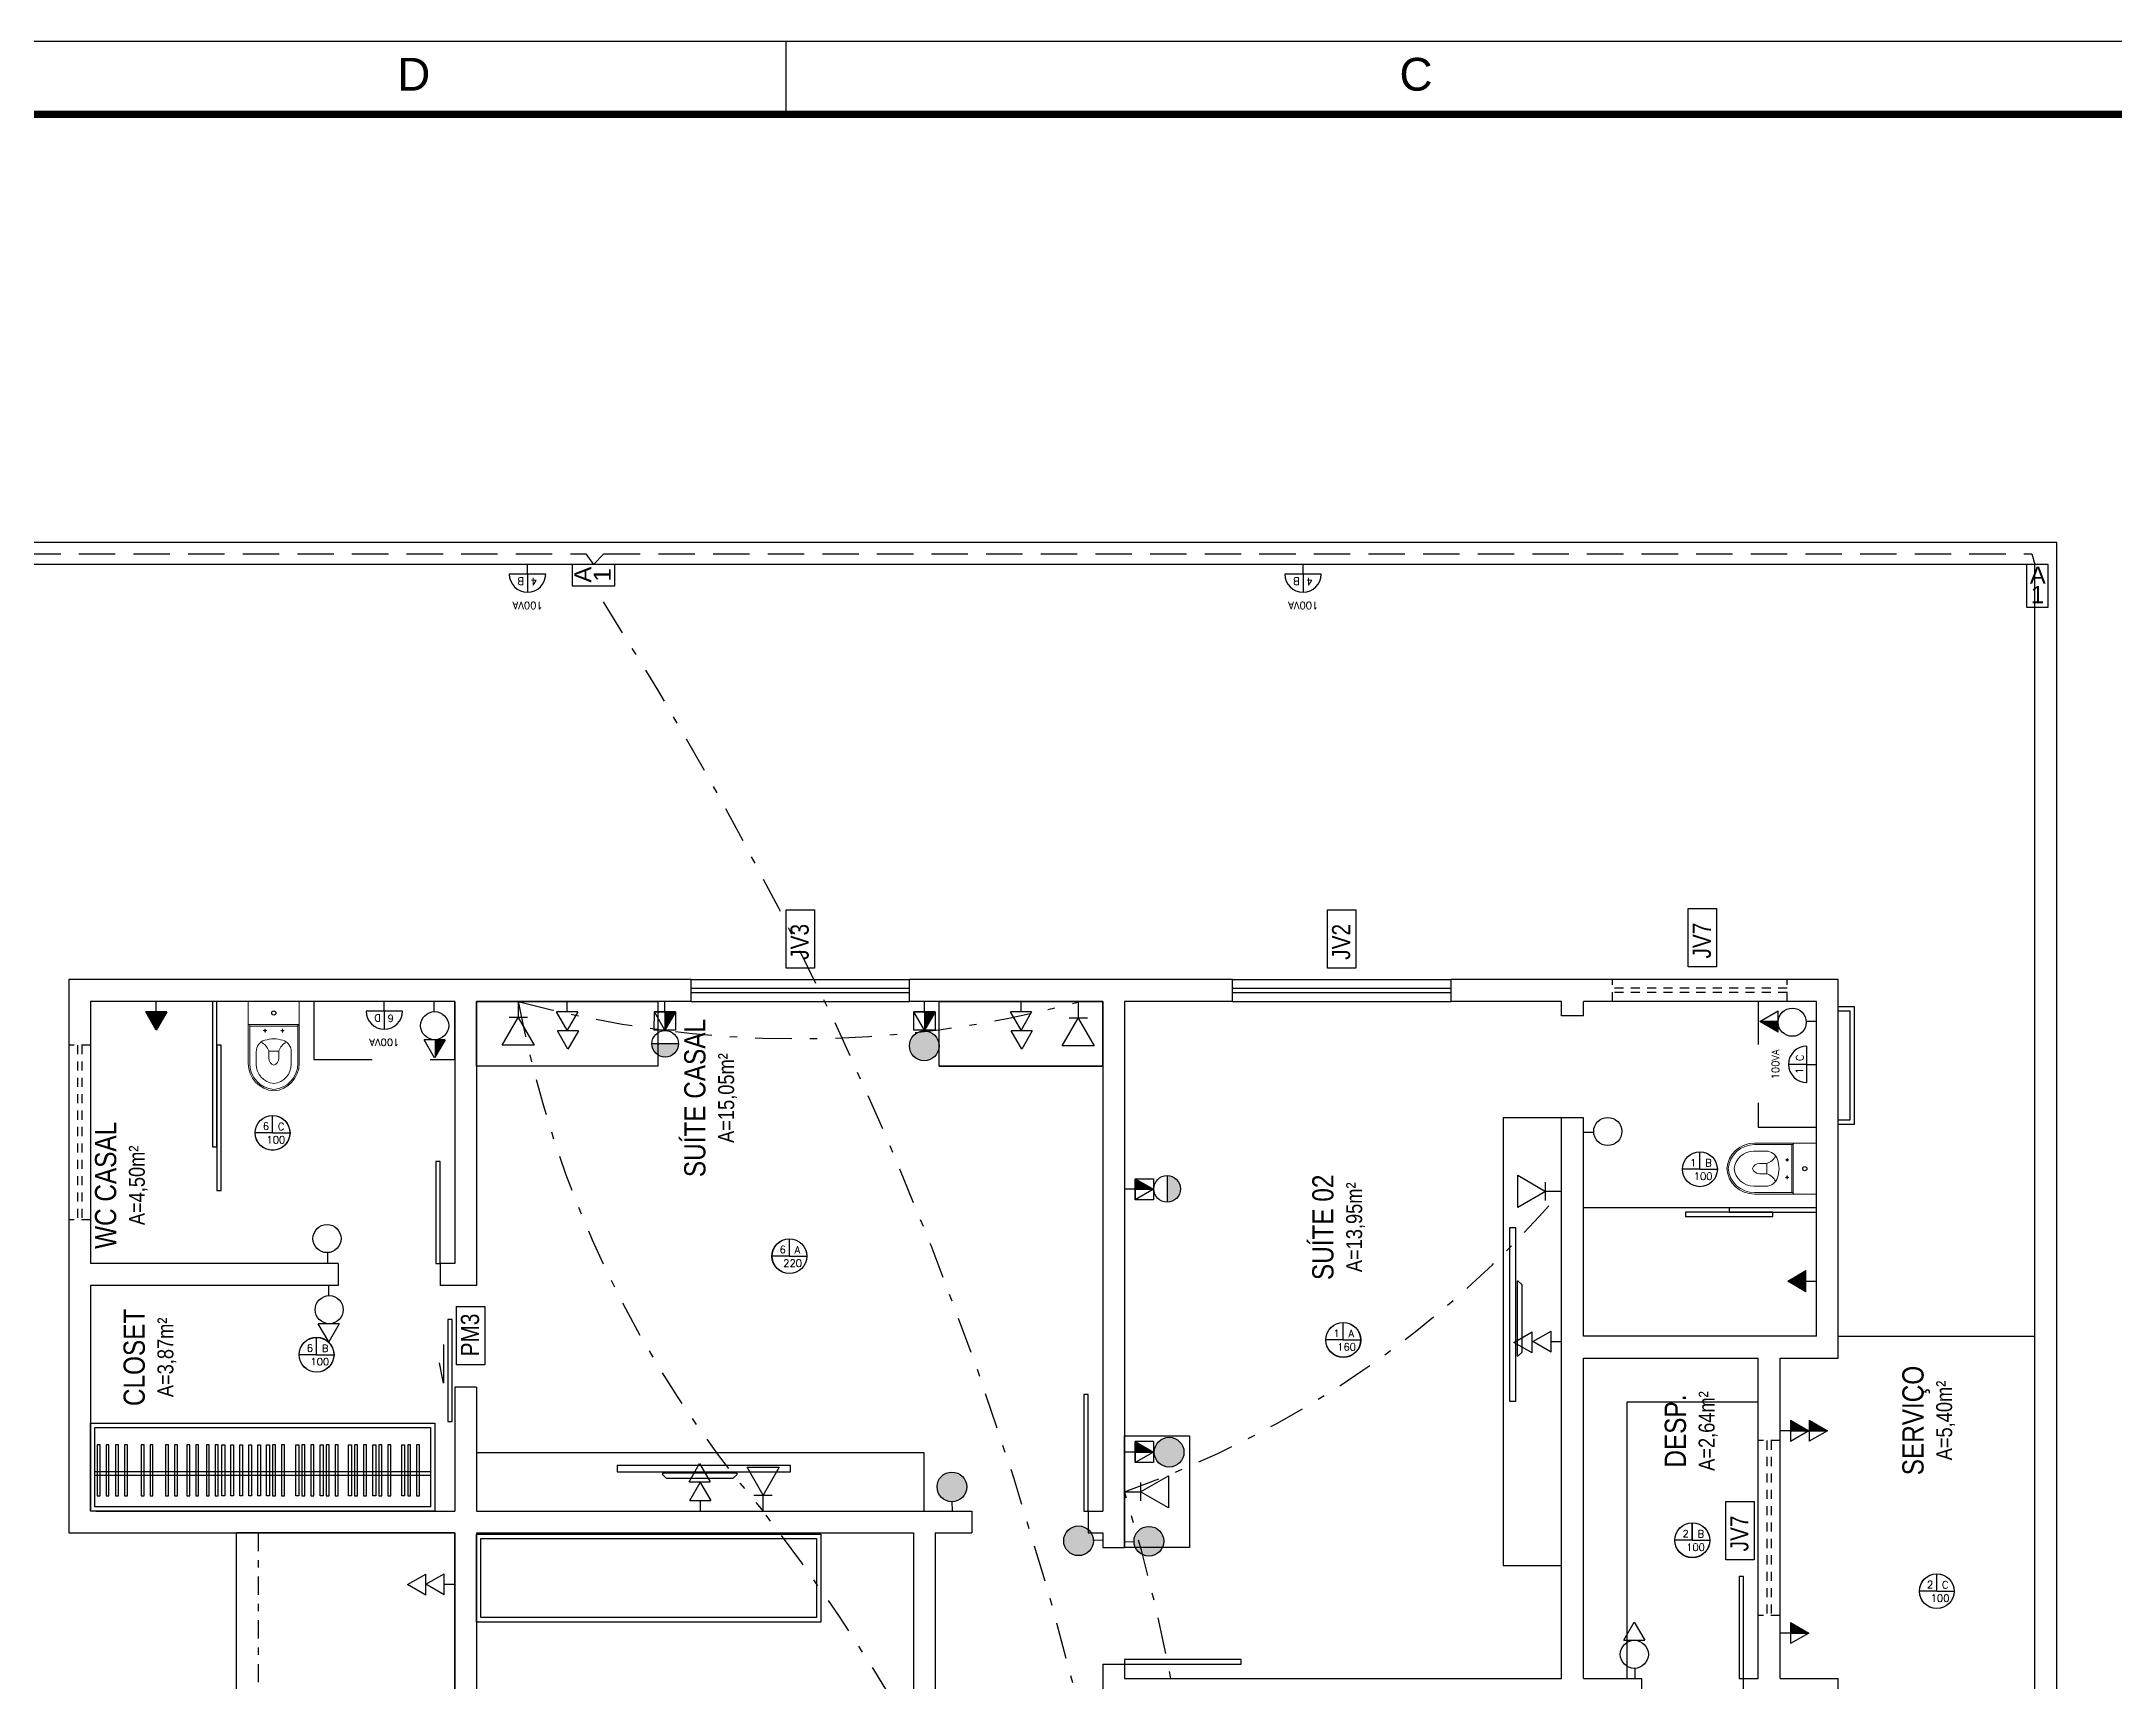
# Model space of a CAD drawing. Header units: millimetres. Extents: x 2718 to 3327, y 272 to 594.
# Drawn here: x 3257.46 to 3285.93, y 447.05 to 469.57 of the extents above; entities that cross this region are included whole.
import ezdxf
from ezdxf.enums import TextEntityAlignment as Align

# ---------------------------------------------------------------- set-up
doc = ezdxf.new("R2010")
doc.units = ezdxf.units.MM
doc.header["$MEASUREMENT"] = 0
for name, pattern in [('DASHDOT', [1, 0.5, -0.25, 0, -0.25]), ('DASHDOT2', [0.5, 0.25, -0.125, 0, -0.125]), ('DASHED', [0.75, 0.5, -0.25]), ('HIDDEN2', [0.1875, 0.125, -0.0625])]:
    doc.linetypes.add(name, pattern=pattern)
doc.layers.get('0').update_dxf_attribs({"linetype": 'CONTINUOUS'})
for name, color, linetype, lineweight in [('E-Lay-9', 9, 'CONTINUOUS', 9), ('E-Txt-W', 7, 'CONTINUOUS', 20), ('Eletroduto_Parede', 200, 'DASHED', 30), ('Eletroduto_Piso', 32, 'DASHDOT', 30)]:
    doc.layers.add(name, color=color, linetype=linetype, lineweight=lineweight)
for name, color, linetype in [('E-txt-g', 3, 'CONTINUOUS'), ('HIDROSSANITÁRIO', 8, 'CONTINUOUS'), ('Iluminação', 50, 'CONTINUOUS'), ('Iluminação_Arandela', 50, 'CONTINUOUS'), ('Iluminação_Teto', 50, 'CONTINUOUS'), ('PONTOS_ELETRICOS', 2, 'CONTINUOUS'), ("PRANCHA - PROJETU'S", 7, 'CONTINUOUS'), ('Segurança', 170, 'CONTINUOUS'), ('Tomadas_Interruptores', 50, 'CONTINUOUS'), ('TXT_0', 7, 'CONTINUOUS')]:
    doc.layers.add(name, color=color, linetype=linetype)
doc.styles.add('ARIAL', font='arial.ttf', dxfattribs={"height": 2})
doc.styles.add('F2', font='ARIALN.TTF')
doc.styles.add('PADRAO_TXT', font='romans.shx')
doc.styles.add('REG60', font='romans.shx', dxfattribs={"width": 0.8, "height": 0.15})
doc.styles.add('REG80', font='romans.shx', dxfattribs={"width": 0.8, "height": 0.2})
doc.styles.add('ROMANS', font='romans.shx', dxfattribs={"height": 0.1})

# ---------------------------------------------------------------- blocks, each defined once
blk = doc.blocks.new('ADFSGASDFG')
at = {"layer": "PRANCHA - PROJETU'S", "color": 1}
blk.add_line((307.178, 106.346), (307.178, 107.346), dxfattribs=at)
blk.add_lwpolyline([(276.578, 47.946), (360.678, 47.946), (360.678, 107.346), (276.578, 107.346)], close=True, dxfattribs=at)
at = {"layer": "PRANCHA - PROJETU'S", "color": 4, "const_width": 0.1}
blk.add_lwpolyline([(279.078, 106.346), (359.678, 106.346), (359.678, 48.946), (279.078, 48.946)], close=True, dxfattribs=at)
at = {"layer": "PRANCHA - PROJETU'S", "color": 50, "linetype": 'Continuous', "style": 'ARIAL'}
for s, p in [('D', (302.065, 106.896)), ('C', (315.828, 106.896))]:
    blk.add_text(s, height=0.45, dxfattribs=at).set_placement(p, align=Align.MIDDLE)
blk = doc.blocks.new('vaso-s')
at = {"color": 8}
for start, end in [(0, 180), (180, 0)]:
    blk.add_arc((0.08, 0), 0.0143, start, end, dxfattribs=at)
at = {"layer": 'E-Lay-9', "color": 8}
for p, q in [((0, 0.17), (0, 0)), ((0.426, 0.175), (0.005, 0.175)), ((0.16, 0.17), (0.16, 0.17)), ((0.16, 0.17), (0.16, 0)), ((0.426, 0.165), (0.165, 0.165)), ((0.17, 0), (0.17, 0.16)), ((0.213, 0.06), (0.189, 0.06)), ((0.201, 0.048), (0.201, 0.072)), ((0.341, 0.035), (0.341, 0)), ((0.391, 0.035), (0.341, 0.035)), ((0.431, 0.12), (0.346, 0.12)), ((0, -0.17), (0, 0)), ((0.16, -0.17), (0.16, 0)), ((0.17, 0), (0.17, -0.16)), ((0.213, -0.06), (0.189, -0.06)), ((0.201, -0.048), (0.201, -0.072)), ((0.341, -0.035), (0.341, 0)), ((0.391, -0.035), (0.341, -0.035)), ((0.431, -0.12), (0.346, -0.12)), ((0.426, -0.175), (0.005, -0.175)), ((0.16, -0.17), (0.16, -0.17)), ((0.426, -0.165), (0.165, -0.165))]:
    blk.add_line(p, q, dxfattribs=at)
for centre in [(0.201, 0.06), (0.201, -0.06)]:
    blk.add_circle(centre, 0.005, dxfattribs=at)
for centre, radius, start, end in [((0.005, 0.17), 0.005, 90, 180), ((0.155, 0.17), 0.005, 0, 90), ((0.165, 0.17), 0.00495, 180, 270), ((0.165, 0.16), 0.00495, 0, 90), ((0.426, -0.015), 0.19, 4.5281, 90), ((0.426, -0.015), 0.18, 4.7802, 90), ((0.518, -0.015), 0.262, 163.0355, 176.7233), ((0.346, 0.038), 0.0825, 90, 163.0355), ((0.375, 0.136), 0.107, 206.9395, 250.9647), ((0.391, -0.015), 0.05, 17.4576, 90), ((0.431, -0.015), 0.135, 6.3794, 90), ((0.518, 0.015), 0.262, 183.2767, 196.9645), ((0.346, -0.038), 0.0825, 196.9645, 270), ((0.375, -0.136), 0.107, 109.0353, 153.0605), ((0.391, 0.015), 0.05, 270, 342.5424), ((0.426, 0.015), 0.19, 270, 355.4719), ((0.426, 0.015), 0.18, 270, 355.2198), ((0.431, 0.015), 0.135, 270, 353.6206), ((0.005, -0.17), 0.005, 180, 270), ((0.155, -0.17), 0.005, 270, 0), ((0.165, -0.17), 0.00495, 90, 180), ((0.165, -0.16), 0.00495, 270, 0)]:
    blk.add_arc(centre, radius, start, end, dxfattribs=at)
blk = doc.blocks.new('TXT-AMB75')
at = {"layer": 'E-txt-g', "style": 'REG80', "width": 0.8, "flags": 8}
blk.add_attdef('TXT', text='', height=0.2, dxfattribs=at).set_placement((0.005, 0.296), align=Align.CENTER)
at = {"layer": 'E-Txt-W', "style": 'REG60', "width": 0.8, "flags": 8}
blk.add_attdef('TXT', text='', height=0.15, dxfattribs=at).set_placement((0.005, 0.027), align=Align.CENTER)
blk = doc.blocks.new('luminaria3')
at = {"layer": 'PONTOS_ELETRICOS'}
for p, q in [((0, 0.133), (0, 0.383)), ((-0.09, 0), (0.09, 0)), ((0, 0.133), (0, 0))]:
    blk.add_line(p, q, dxfattribs=at)
blk.add_lwpolyline([(0.25, 0.133, 1), (-0.25, 0.133)], format="xyb", close=True, dxfattribs=at)
at = {"layer": 'TXT_0', "style": 'PADRAO_TXT', "flags": 8}
for tag, p in [('PO', (-0.001, 0.563)), ('CI', (-0.089, 0.232)), ('CO', (0.091, 0.229))]:
    blk.add_attdef(tag, text='', height=0.1, dxfattribs=at).set_placement(p, align=Align.MIDDLE)

msp = doc.modelspace()

# ---------------------------------------------------------------- hatches: boundary and pattern name
at = {"layer": 'Tomadas_Interruptores'}
h = msp.add_hatch(color=256, dxfattribs=at)
h.dxf.hatch_style = 1
h.paths.add_polyline_path([(3258.895, 456.241), (3259.04, 455.99), (3259.184, 456.241)])
h = msp.add_hatch(color=256, dxfattribs=at)
h.dxf.hatch_style = 1
h.paths.add_polyline_path([(3266.168, 456.241), (3266.024, 456.241), (3266.023, 455.991), (3266.024, 455.991)])
h = msp.add_hatch(color=256, dxfattribs=at)
h.dxf.hatch_style = 1
h.paths.add_polyline_path([(3269.733, 456.241), (3269.588, 456.241), (3269.588, 455.991), (3269.588, 455.991)])
h = msp.add_hatch(color=256, dxfattribs=at)
h.dxf.hatch_style = 1
h.paths.add_polyline_path([(3281.061, 456.109), (3281.311, 455.965), (3281.311, 456.109)])
h = msp.add_hatch(color=256, dxfattribs=at)
h.dxf.hatch_style = 1
h.paths.add_polyline_path([(3262.862, 455.609), (3263.007, 455.859), (3262.862, 455.859)])
h = msp.add_hatch(color=256, dxfattribs=at)
h.dxf.hatch_style = 1
h.paths.add_polyline_path([(3265.845, 455.803, 1), (3266.21, 455.803)])
h = msp.add_hatch(color=256, dxfattribs=at)
h.dxf.hatch_style = 1
h.paths.add_polyline_path([(3269.79, 455.775, 1), (3269.381, 455.775, 1)])
h = msp.add_hatch(color=256, dxfattribs=at)
h.dxf.hatch_style = 1
h.paths.add_polyline_path([(3272.482, 453.95), (3272.482, 453.806), (3272.732, 453.806), (3272.732, 453.806)])
h = msp.add_hatch(color=256, dxfattribs=at)
h.dxf.hatch_style = 1
h.paths.add_polyline_path([(3272.92, 453.627, 0.414214), (3273.103, 453.81, 0.414214), (3272.92, 453.992)])
h = msp.add_hatch(color=256, dxfattribs=at)
h.dxf.hatch_style = 1
h.paths.add_polyline_path([(3281.693, 452.688), (3281.442, 452.543), (3281.693, 452.398)])
h = msp.add_hatch(color=256, dxfattribs=at)
h.dxf.hatch_style = 1
h.paths.add_polyline_path([(3272.744, 450.195, 1), (3273.153, 450.195, 1)])
h = msp.add_hatch(color=256, dxfattribs=at)
h.dxf.hatch_style = 1
h.paths.add_polyline_path([(3281.732, 450.489), (3281.482, 450.634), (3281.482, 450.489)])
h = msp.add_hatch(color=256, dxfattribs=at)
h.dxf.hatch_style = 1
h.paths.add_polyline_path([(3281.988, 450.49), (3281.737, 450.635), (3281.737, 450.49)])
h = msp.add_hatch(color=256, dxfattribs=at)
h.dxf.hatch_style = 1
h.paths.add_polyline_path([(3272.482, 450.341), (3272.482, 450.197), (3272.732, 450.197), (3272.732, 450.197)])
h = msp.add_hatch(color=256, dxfattribs=at)
h.dxf.hatch_style = 1
h.paths.add_polyline_path([(3269.76, 449.718, 1), (3270.169, 449.718, 1)])
h = msp.add_hatch(color=256, dxfattribs=at)
h.dxf.hatch_style = 1
h.paths.add_polyline_path([(3271.909, 448.978, 1), (3271.5, 448.978, 1)])
h = msp.add_hatch(color=256, dxfattribs=at)
h.dxf.hatch_style = 1
h.paths.add_polyline_path([(3272.466, 448.972, 1), (3272.875, 448.972, 1)])
h = msp.add_hatch(color=256, dxfattribs=at)
h.dxf.hatch_style = 1
h.paths.add_polyline_path([(3281.732, 447.712), (3281.482, 447.857), (3281.482, 447.712)])

# ---------------------------------------------------------------- linework, layer by layer
at = {"layer": 'Eletroduto_Parede', "lineweight": 30}
for p, q in [((3243.727, 462.529), (3264.937, 462.529)), ((3264.937, 462.529), (3265.043, 462.386)), ((3265.043, 462.386), (3265.186, 462.529)), ((3265.186, 462.529), (3284.795, 462.529)), ((3284.795, 462.529), (3284.837, 462.386))]:
    msp.add_line(p, q, dxfattribs=at)
at = {"layer": 'Eletroduto_Piso', "lineweight": 30}
for centre, radius, start, end in [((3221.407, 434.038), 51.876, 2.7373, 32.7373), ((3278.754, 459.161), 15.002, 190.6593, 220.6593), ((3267.873, 470.654), 14.782, 254.8504, 284.9983), ((3267.639, 462.911), 14.067, 289.5106, 319.5106), ((3248.047, 442.254), 25.392, 346.9398, 16.9398), ((3246.062, 432.857), 26.97, 7.7975, 37.7975)]:
    msp.add_arc(centre, radius, start, end, dxfattribs=at)
at = {"layer": 'HIDROSSANITÁRIO', "color": 8, "linetype": 'Continuous'}
for p, q in [((3285.137, 462.686), (3243.137, 462.686)), ((3285.137, 417.686), (3285.137, 462.686)), ((3284.837, 462.386), (3243.437, 462.386)), ((3284.837, 444.786), (3284.837, 462.386)), ((3266.385, 456.686, 3.659), (3257.837, 456.686, 3.659)), ((3266.385, 456.686), (3257.837, 456.686)), ((3257.837, 456.686), (3257.837, 449.086)), ((3263.137, 456.686, 3.659), (3260.437, 456.686, 3.659)), ((3266.385, 456.386), (3266.385, 456.686)), ((3266.385, 456.686), (3269.385, 456.686)), ((3273.82, 456.686, 3.659), (3269.385, 456.686, 3.659)), ((3273.82, 456.686), (3269.385, 456.686)), ((3269.385, 456.386), (3269.385, 456.686)), ((3273.82, 456.386), (3273.82, 456.686)), ((3273.82, 456.686), (3276.82, 456.686)), ((3282.137, 456.686, 3.659), (3276.82, 456.686, 3.659)), ((3282.137, 456.686), (3276.82, 456.686)), ((3276.82, 456.386), (3276.82, 456.686)), ((3282.137, 451.486), (3282.137, 456.686)), ((3263.137, 456.386), (3258.137, 456.386)), ((3258.137, 456.386), (3258.137, 452.786)), ((3263.137, 456.386), (3263.137, 452.786)), ((3266.385, 456.386), (3263.437, 456.386)), ((3263.437, 456.386), (3263.437, 452.486)), ((3266.385, 456.566), (3269.385, 456.566)), ((3266.385, 456.506), (3269.385, 456.506)), ((3266.385, 456.386), (3269.385, 456.386)), ((3272.037, 456.386), (3269.385, 456.386)), ((3272.037, 456.386), (3272.037, 449.386)), ((3273.82, 456.386), (3272.337, 456.386)), ((3272.337, 456.386), (3272.337, 448.886)), ((3273.82, 456.566), (3276.82, 456.566)), ((3273.82, 456.506), (3276.82, 456.506)), ((3273.82, 456.386), (3276.82, 456.386)), ((3278.337, 456.386), (3276.82, 456.386)), ((3278.337, 456.186), (3278.337, 456.386)), ((3281.837, 456.386), (3278.637, 456.386)), ((3278.637, 456.186), (3278.637, 456.386)), ((3281.837, 451.786), (3281.837, 456.386)), ((3278.637, 456.186), (3278.337, 456.186)), ((3278.337, 447.086), (3278.337, 454.786)), ((3278.637, 454.786), (3278.337, 454.786)), ((3278.637, 451.786), (3278.637, 454.786)), ((3281.837, 453.551), (3278.637, 453.551)), ((3261.537, 452.786), (3258.137, 452.786)), ((3261.537, 452.786), (3261.537, 452.486)), ((3263.137, 452.786), (3262.937, 452.786)), ((3262.937, 452.786), (3262.937, 452.486)), ((3258.137, 452.486), (3258.137, 449.386)), ((3261.537, 452.486), (3258.137, 452.486)), ((3263.437, 452.486), (3262.937, 452.486)), ((3281.837, 451.786), (3278.637, 451.786)), ((3282.137, 451.786), (3284.837, 451.786)), ((3278.637, 447.086), (3278.637, 451.486)), ((3278.637, 451.486), (3281.037, 451.486)), ((3281.037, 447.086), (3281.037, 451.486)), ((3281.337, 447.086), (3281.337, 451.486)), ((3281.337, 451.486), (3282.137, 451.486)), ((3263.137, 451.086), (3263.137, 449.386)), ((3263.437, 451.086), (3263.137, 451.086)), ((3263.437, 451.086), (3263.437, 449.386)), ((3279.237, 447.086), (3279.237, 450.886)), ((3279.237, 450.886), (3281.037, 450.886)), ((3258.21, 449.386), (3263.137, 449.386)), ((3263.437, 449.386), (3270.237, 449.386)), ((3270.237, 449.386), (3270.237, 449.086)), ((3271.837, 449.386), (3272.037, 449.386)), ((3271.837, 449.386), (3271.837, 449.086)), ((3257.837, 449.086), (3263.137, 449.086)), ((3260.137, 449.086), (3260.137, 420.685)), ((3263.137, 449.086), (3263.137, 445.828)), ((3263.437, 449.086), (3263.437, 445.828)), ((3263.437, 449.086), (3269.437, 449.086)), ((3269.437, 449.086), (3269.437, 441.586)), ((3269.737, 449.086), (3269.737, 441.586)), ((3269.737, 449.086), (3270.237, 449.086)), ((3271.837, 449.086), (3272.037, 449.086)), ((3272.037, 449.086), (3272.037, 448.886)), ((3272.037, 448.886), (3272.337, 448.886)), ((3272.037, 447.286), (3272.037, 442.297)), ((3272.037, 447.286), (3272.337, 447.286)), ((3272.337, 447.286), (3272.337, 447.086)), ((3272.337, 447.086), (3278.337, 447.086)), ((3278.637, 447.086), (3279.437, 447.086)), ((3279.437, 446.786), (3279.437, 447.086)), ((3280.837, 447.086), (3281.037, 447.086)), ((3280.837, 446.786), (3280.837, 447.086)), ((3281.337, 447.086), (3282.137, 447.086)), ((3282.137, 446.586), (3282.137, 447.086))]:
    msp.add_line(p, q, dxfattribs=at)
at = {"layer": 'HIDROSSANITÁRIO', "color": 8, "linetype": 'HIDDEN2'}
for p, q in [((3279.037, 456.386), (3279.037, 456.686, 3.659)), ((3281.437, 456.386), (3281.437, 456.686, 3.659)), ((3281.437, 456.566), (3279.037, 456.566)), ((3281.437, 456.506), (3279.037, 456.506)), ((3258.137, 455.786), (3257.837, 455.786)), ((3257.957, 455.786), (3257.957, 453.386)), ((3258.017, 455.786), (3258.017, 453.386)), ((3258.137, 453.386), (3257.837, 453.386)), ((3281.337, 450.354), (3281.037, 450.354)), ((3281.157, 450.354), (3281.157, 447.954)), ((3281.217, 450.354), (3281.217, 447.954)), ((3281.337, 447.954), (3281.037, 447.954))]:
    msp.add_line(p, q, dxfattribs=at)
at = {"layer": 'HIDROSSANITÁRIO', "color": 8}
for p, q in [((3266.385, 456.386), (3265.926, 456.386)), ((3269.791, 456.386), (3269.385, 456.386)), ((3272.037, 456.386), (3269.791, 456.386)), ((3272.037, 455.496), (3272.037, 456.386)), ((3269.791, 455.496), (3272.037, 455.496)), ((3272.337, 454.284), (3272.337, 450.419))]:
    msp.add_line(p, q, dxfattribs=at)
at = {"layer": 'HIDROSSANITÁRIO', "color": 8, "ltscale": 0.5}
for p, q in [((3258.197, 449.93), (3262.804, 449.93)), ((3258.197, 449.88), (3262.804, 449.88))]:
    msp.add_line(p, q, dxfattribs=at)
at = {"layer": 'HIDROSSANITÁRIO', "color": 8, "linetype": 'DASHDOT2'}
msp.add_line((3260.437, 449.086), (3260.437, 420.994), dxfattribs=at)
at = {"layer": 'HIDROSSANITÁRIO', "color": 8}
for points, elevation in [([(3267.688, 456.842), (3267.688, 457.642), (3268.077, 457.642), (3268.077, 456.842)], 3.659), ([(3275.123, 456.842), (3275.123, 457.642), (3275.513, 457.642), (3275.513, 456.842)], 3.659), ([(3280.077, 456.859), (3280.077, 457.66), (3280.466, 457.66), (3280.466, 456.859)], 7.318), ([(3263.16, 451.396), (3263.16, 452.196), (3263.55, 452.196), (3263.55, 451.396)], 3.659), ([(3280.592, 448.718), (3280.592, 449.519), (3280.981, 449.519), (3280.981, 448.718)], 7.318), ([(3272.337, 447.286), (3273.937, 447.286), (3273.937, 447.346), (3272.337, 447.346)], 1.785)]:
    msp.add_lwpolyline(points, close=True, dxfattribs=dict(at, elevation=elevation))
for points in [[(3259.812, 456.386), (3259.812, 454.387), (3259.872, 454.387), (3259.872, 456.386)], [(3263.437, 455.496), (3263.437, 456.386), (3265.926, 456.386), (3265.926, 455.496)], [(3269.791, 455.496), (3269.791, 456.386), (3272.037, 456.386), (3272.037, 455.496)], [(3259.872, 455.786), (3259.872, 453.787), (3259.932, 453.787), (3259.932, 455.786)], [(3277.537, 454.786), (3277.537, 448.641), (3278.337, 448.641), (3278.337, 454.786)], [(3281.237, 453.491), (3280.037, 453.491), (3280.037, 453.431), (3281.237, 453.431)], [(3281.837, 453.551), (3280.637, 453.551), (3280.637, 453.491), (3281.837, 453.491)], [(3277.621, 450.896), (3277.707, 450.896), (3277.707, 453.276), (3277.621, 453.276)], [(3277.726, 451.517), (3277.743, 451.517), (3277.795, 451.569), (3277.795, 452.492), (3277.743, 452.543), (3277.726, 452.543)], [(3271.837, 449.386), (3271.837, 450.986), (3271.777, 450.986), (3271.777, 449.386)], [(3258.137, 450.593), (3262.864, 450.593), (3262.864, 449.386), (3258.137, 449.386)], [(3258.197, 450.533), (3262.804, 450.533), (3262.804, 449.446), (3258.197, 449.446)], [(3273.227, 448.886), (3272.337, 448.886), (3272.337, 450.419), (3273.227, 450.419)], [(3269.582, 450.186), (3263.437, 450.186), (3263.437, 449.386), (3269.582, 449.386)], [(3265.367, 450.011), (3265.367, 449.925), (3267.747, 449.925), (3267.747, 450.011)], [(3265.989, 449.906), (3265.989, 449.889), (3266.04, 449.838), (3266.963, 449.838), (3267.015, 449.889), (3267.015, 449.906)], [(3263.137, 430.686), (3263.137, 449.086), (3260.137, 449.086), (3260.137, 430.686)], [(3263.437, 449.07), (3268.164, 449.07), (3268.164, 447.863), (3263.437, 447.863)], [(3263.497, 449.01), (3268.104, 449.01), (3268.104, 447.923), (3263.497, 447.923)], [(3280.837, 447.086), (3280.837, 448.486), (3280.777, 448.486), (3280.777, 447.086)]]:
    msp.add_lwpolyline(points, close=True, dxfattribs=at)
for points in [[(3262.802, 455.586), (3263.137, 455.586), (3263.137, 456.386), (3261.203, 456.386), (3261.203, 455.586), (3262.002, 455.586)], [(3281.037, 454.992), (3281.037, 454.656), (3281.837, 454.656), (3281.837, 456.386), (3281.037, 456.386), (3281.037, 455.792)]]:
    msp.add_lwpolyline(points, dxfattribs=at)
at = {"layer": 'HIDROSSANITÁRIO', "color": 8, "linetype": 'Continuous'}
msp.add_lwpolyline([(3282.137, 456.316), (3282.357, 456.316), (3282.357, 454.696), (3282.137, 454.696)], dxfattribs=at)
for points in [[(3282.137, 456.256), (3282.297, 456.256), (3282.297, 454.756), (3282.137, 454.756)], [(3262.937, 452.786), (3262.937, 454.186), (3262.877, 454.186), (3262.877, 452.786)]]:
    msp.add_lwpolyline(points, close=True, dxfattribs=at)
at = {"layer": 'HIDROSSANITÁRIO', "color": 8, "linetype": 'Continuous', "elevation": 3.659}
msp.add_lwpolyline([(3263.104, 450.615), (3263.104, 452.015), (3263.044, 452.015), (3263.044, 450.615)], close=True, dxfattribs=at)
msp.add_lwpolyline([(3262.984, 451.674), (3262.984, 451.142), (3262.928, 451.423)], dxfattribs=at)
at = {"layer": 'HIDROSSANITÁRIO', "color": 8, "ltscale": 0.5}
for points in [[(3258.267, 450.295), (3258.227, 450.295), (3258.227, 449.595), (3258.267, 449.595)], [(3258.39, 450.295), (3258.35, 450.295), (3258.35, 449.595), (3258.39, 449.595)], [(3258.52, 450.295), (3258.48, 450.295), (3258.48, 449.595), (3258.52, 449.595)], [(3258.643, 450.295), (3258.603, 450.295), (3258.603, 449.595), (3258.643, 449.595)], [(3258.871, 450.295), (3258.831, 450.295), (3258.831, 449.595), (3258.871, 449.595)], [(3258.994, 450.295), (3258.954, 450.295), (3258.954, 449.595), (3258.994, 449.595)], [(3259.207, 450.295), (3259.167, 450.295), (3259.167, 449.595), (3259.207, 449.595)], [(3259.33, 450.295), (3259.29, 450.295), (3259.29, 449.595), (3259.33, 449.595)], [(3259.498, 450.295), (3259.458, 450.295), (3259.458, 449.595), (3259.498, 449.595)], [(3259.621, 450.295), (3259.581, 450.295), (3259.581, 449.595), (3259.621, 449.595)], [(3259.767, 450.295), (3259.727, 450.295), (3259.727, 449.595), (3259.767, 449.595)], [(3259.89, 450.295), (3259.85, 450.295), (3259.85, 449.595), (3259.89, 449.595)], [(3259.939, 450.295), (3259.979, 450.295), (3259.979, 449.595), (3259.939, 449.595)], [(3260.062, 450.295), (3260.102, 450.295), (3260.102, 449.595), (3260.062, 449.595)], [(3260.185, 450.295), (3260.225, 450.295), (3260.225, 449.595), (3260.185, 449.595)], [(3260.309, 450.295), (3260.349, 450.295), (3260.349, 449.595), (3260.309, 449.595)], [(3260.432, 450.295), (3260.472, 450.295), (3260.472, 449.595), (3260.432, 449.595)], [(3260.555, 450.295), (3260.595, 450.295), (3260.595, 449.595), (3260.555, 449.595)], [(3260.677, 450.295), (3260.637, 450.295), (3260.637, 449.595), (3260.677, 449.595)], [(3260.8, 450.295), (3260.76, 450.295), (3260.76, 449.595), (3260.8, 449.595)], [(3260.957, 450.295), (3260.997, 450.295), (3260.997, 449.595), (3260.957, 449.595)], [(3261.079, 450.295), (3261.039, 450.295), (3261.039, 449.595), (3261.079, 449.595)], [(3261.202, 450.295), (3261.162, 450.295), (3261.162, 449.595), (3261.202, 449.595)], [(3261.292, 450.295), (3261.332, 450.295), (3261.332, 449.595), (3261.292, 449.595)], [(3261.414, 450.295), (3261.374, 450.295), (3261.374, 449.595), (3261.414, 449.595)], [(3261.537, 450.295), (3261.497, 450.295), (3261.497, 449.595), (3261.537, 449.595)], [(3261.68, 450.295), (3261.72, 450.295), (3261.72, 449.595), (3261.68, 449.595)], [(3261.802, 450.295), (3261.762, 450.295), (3261.762, 449.595), (3261.802, 449.595)], [(3261.925, 450.295), (3261.885, 450.295), (3261.885, 449.595), (3261.925, 449.595)], [(3262.015, 450.295), (3262.055, 450.295), (3262.055, 449.595), (3262.015, 449.595)], [(3262.137, 450.295), (3262.097, 450.295), (3262.097, 449.595), (3262.137, 449.595)], [(3262.26, 450.295), (3262.22, 450.295), (3262.22, 449.595), (3262.26, 449.595)], [(3262.41, 450.295), (3262.45, 450.295), (3262.45, 449.595), (3262.41, 449.595)], [(3262.532, 450.295), (3262.492, 450.295), (3262.492, 449.595), (3262.532, 449.595)], [(3262.655, 450.295), (3262.615, 450.295), (3262.615, 449.595), (3262.655, 449.595)]]:
    msp.add_lwpolyline(points, close=True, dxfattribs=at)
at = {"layer": 'Iluminação'}
for p, q in [((3260.638, 454.584), (3260.635, 454.58)), ((3260.638, 454.583, 0.26), (3260.635, 454.579, 0.26)), ((3260.635, 454.579, 1.243), (3260.638, 454.583, 1.245)), ((3260.639, 454.582, 0.13), (3260.635, 454.579, 0.13)), ((3260.635, 454.58), (3260.637, 454.579)), ((3260.636, 454.585, 0.26), (3260.641, 454.579, 0.26)), ((3260.636, 454.583, 0.26), (3260.64, 454.579, 0.26)), ((3260.64, 454.583, -0.13), (3260.636, 454.58, -0.13)), ((3260.636, 454.581, 0.333), (3260.639, 454.579, 0.333)), ((3260.639, 454.581, 7.578), (3260.636, 454.579, 7.568)), ((3260.636, 454.581, -0.26), (3260.638, 454.58, -0.26)), ((3260.637, 454.586), (3260.642, 454.58)), ((3260.637, 454.584), (3260.641, 454.58)), ((3260.637, 454.582, 0.073), (3260.64, 454.58, 0.073)), ((3260.64, 454.582, 7.318), (3260.637, 454.58, 7.308))]:
    msp.add_line(p, q, dxfattribs=at)
at = {"layer": 'Iluminação_Teto'}
for p, q in [((3260.636, 454.579, 0.26), (3260.636, 454.818, 0.26)), ((3260.637, 454.58), (3260.637, 454.819)), ((3260.636, 454.579, 0.26), (3260.397, 454.579, 0.26)), ((3260.637, 454.58), (3260.398, 454.58)), ((3260.636, 454.58, 0.983), (3260.639, 454.584, 0.985)), ((3260.636, 454.579, 0.26), (3260.876, 454.579, 0.26)), ((3260.637, 454.58), (3260.876, 454.58)), ((3280.237, 454.08), (3279.998, 454.08)), ((3280.237, 454.08), (3279.998, 454.08)), ((3280.238, 454.084), (3280.235, 454.08)), ((3280.238, 454.084), (3280.235, 454.08)), ((3280.236, 454.08, 0.983), (3280.239, 454.084, 0.985)), ((3280.236, 454.08, 0.983), (3280.239, 454.084, 0.985)), ((3280.24, 454.083, -0.13), (3280.236, 454.08, -0.13)), ((3280.24, 454.083, -0.13), (3280.236, 454.08, -0.13)), ((3280.236, 454.081, -0.26), (3280.238, 454.08, -0.26)), ((3280.236, 454.081, -0.26), (3280.238, 454.08, -0.26)), ((3280.237, 454.08), (3280.237, 454.319)), ((3280.237, 454.08), (3280.237, 454.319)), ((3280.237, 454.086), (3280.242, 454.08)), ((3280.237, 454.086), (3280.242, 454.08)), ((3280.237, 454.084), (3280.241, 454.08)), ((3280.237, 454.084), (3280.241, 454.08)), ((3280.237, 454.082, 0.073), (3280.24, 454.08, 0.073)), ((3280.24, 454.082, 7.318), (3280.237, 454.08, 7.308)), ((3280.237, 454.082, 0.073), (3280.24, 454.08, 0.073)), ((3280.24, 454.082, 7.318), (3280.237, 454.08, 7.308)), ((3280.237, 454.08), (3280.476, 454.08)), ((3280.237, 454.08), (3280.476, 454.08)), ((3267.733, 452.886), (3267.733, 453.125)), ((3267.734, 452.887, -0.26), (3267.734, 453.126, -0.26)), ((3267.734, 452.887, -0.26), (3267.494, 452.887, -0.26)), ((3267.733, 452.886), (3267.494, 452.886)), ((3267.734, 452.89), (3267.731, 452.886)), ((3267.731, 452.886, 0.983), (3267.734, 452.889, 0.985)), ((3267.735, 452.888, -0.13), (3267.731, 452.886, -0.13)), ((3267.735, 452.891, -0.26), (3267.732, 452.887, -0.26)), ((3267.732, 452.887, 0.724), (3267.735, 452.89, 0.726)), ((3267.736, 452.889, -0.39), (3267.732, 452.887, -0.39)), ((3267.735, 452.888, 7.318), (3267.732, 452.886, 7.308)), ((3267.732, 452.887, -0.26), (3267.733, 452.886, -0.26)), ((3267.733, 452.891), (3267.737, 452.886)), ((3267.733, 452.89), (3267.736, 452.886)), ((3267.736, 452.889, 7.058), (3267.733, 452.887, 7.049)), ((3267.733, 452.888, -0.52), (3267.734, 452.887, -0.52)), ((3267.733, 452.887, 0.073), (3267.735, 452.886, 0.073)), ((3267.733, 452.886), (3267.972, 452.886)), ((3267.734, 452.892, -0.26), (3267.738, 452.887, -0.26)), ((3267.734, 452.891, -0.26), (3267.737, 452.887, -0.26)), ((3267.734, 452.889, -0.187), (3267.736, 452.887, -0.187)), ((3267.734, 452.887, -0.26), (3267.973, 452.887, -0.26)), ((3275.339, 451.736), (3275.339, 451.975)), ((3275.34, 451.737, -0.26), (3275.34, 451.976, -0.26)), ((3261.24, 451.533, 0.26), (3261.001, 451.533, 0.26)), ((3261.241, 451.534), (3261.002, 451.534)), ((3261.242, 451.537, 0.26), (3261.238, 451.533, 0.26)), ((3261.242, 451.538), (3261.239, 451.534)), ((3261.239, 451.533, 1.243), (3261.242, 451.537, 1.245)), ((3261.243, 451.536, 0.13), (3261.239, 451.533, 0.13)), ((3261.239, 451.534), (3261.241, 451.533)), ((3261.24, 451.533, 0.26), (3261.24, 451.772, 0.26)), ((3261.24, 451.538, 0.26), (3261.245, 451.533, 0.26)), ((3261.24, 451.534, 0.983), (3261.243, 451.538, 0.985)), ((3261.24, 451.537, 0.26), (3261.244, 451.533, 0.26)), ((3261.243, 451.537, -0.13), (3261.24, 451.534, -0.13)), ((3261.24, 451.535, 0.333), (3261.243, 451.533, 0.333)), ((3261.243, 451.535, 7.578), (3261.24, 451.533, 7.568)), ((3261.24, 451.535, -0.26), (3261.242, 451.534, -0.26)), ((3261.24, 451.533, 0.26), (3261.48, 451.533, 0.26)), ((3261.241, 451.534), (3261.241, 451.773)), ((3261.241, 451.54), (3261.246, 451.534)), ((3261.241, 451.538), (3261.244, 451.534)), ((3261.241, 451.536, 0.073), (3261.244, 451.534, 0.073)), ((3261.244, 451.536, 7.318), (3261.241, 451.534, 7.308)), ((3261.241, 451.534), (3261.48, 451.534)), ((3275.339, 451.736), (3275.1, 451.736)), ((3275.34, 451.737, -0.26), (3275.101, 451.737, -0.26)), ((3275.34, 451.74), (3275.337, 451.736)), ((3275.341, 451.738, -0.13), (3275.337, 451.736, -0.13)), ((3275.341, 451.741, -0.26), (3275.338, 451.737, -0.26)), ((3275.338, 451.737, 0.724), (3275.341, 451.74, 0.726)), ((3275.338, 451.736, 0.983), (3275.341, 451.739, 0.985)), ((3275.342, 451.739, -0.39), (3275.338, 451.737, -0.39)), ((3275.338, 451.737, -0.26), (3275.34, 451.736, -0.26)), ((3275.339, 451.741), (3275.344, 451.736)), ((3275.339, 451.74), (3275.342, 451.736)), ((3275.342, 451.739, 7.058), (3275.339, 451.737, 7.049)), ((3275.342, 451.738, 7.318), (3275.339, 451.736, 7.308)), ((3275.339, 451.738, -0.52), (3275.34, 451.737, -0.52)), ((3275.339, 451.737, 0.073), (3275.342, 451.736, 0.073)), ((3275.339, 451.736), (3275.578, 451.736)), ((3275.34, 451.742, -0.26), (3275.344, 451.737, -0.26)), ((3275.34, 451.741, -0.26), (3275.343, 451.737, -0.26)), ((3275.34, 451.739, -0.187), (3275.342, 451.737, -0.187)), ((3275.34, 451.737, -0.26), (3275.579, 451.737, -0.26)), ((3280.132, 448.985, 0.26), (3280.132, 449.224, 0.26)), ((3280.133, 448.986), (3280.133, 449.225)), ((3280.132, 448.985, 0.26), (3279.893, 448.985, 0.26)), ((3280.133, 448.986), (3279.894, 448.986)), ((3280.133, 448.989, 0.26), (3280.13, 448.985, 0.26)), ((3280.13, 448.985, 1.243), (3280.133, 448.988, 1.245)), ((3280.134, 448.987, 0.13), (3280.13, 448.985, 0.13)), ((3280.134, 448.99), (3280.131, 448.986)), ((3280.131, 448.986, 0.983), (3280.134, 448.989, 0.985)), ((3280.135, 448.988, -0.13), (3280.131, 448.986, -0.13)), ((3280.135, 448.987, 7.578), (3280.131, 448.985, 7.568)), ((3280.131, 448.986), (3280.132, 448.985)), ((3280.132, 448.99, 0.26), (3280.136, 448.985, 0.26)), ((3280.132, 448.989, 0.26), (3280.135, 448.985, 0.26)), ((3280.135, 448.988, 7.318), (3280.132, 448.986, 7.308)), ((3280.132, 448.987, -0.26), (3280.133, 448.986, -0.26)), ((3280.132, 448.986, 0.333), (3280.135, 448.985, 0.333)), ((3280.132, 448.985, 0.26), (3280.371, 448.985, 0.26)), ((3280.133, 448.991), (3280.137, 448.986)), ((3280.133, 448.99), (3280.136, 448.986)), ((3280.133, 448.987, 0.073), (3280.135, 448.986, 0.073)), ((3280.133, 448.986), (3280.372, 448.986)), ((3283.489, 448.286), (3283.489, 448.525)), ((3283.49, 448.287, -0.26), (3283.49, 448.526, -0.26)), ((3283.489, 448.286), (3283.25, 448.286)), ((3283.49, 448.287, -0.26), (3283.251, 448.287, -0.26)), ((3283.49, 448.29), (3283.487, 448.286)), ((3283.491, 448.288, -0.13), (3283.487, 448.286, -0.13)), ((3283.491, 448.291, -0.26), (3283.488, 448.287, -0.26)), ((3283.488, 448.287, 0.724), (3283.491, 448.29, 0.726)), ((3283.488, 448.286, 0.983), (3283.491, 448.289, 0.985)), ((3283.492, 448.289, -0.39), (3283.488, 448.287, -0.39)), ((3283.488, 448.287, -0.26), (3283.49, 448.286, -0.26)), ((3283.489, 448.291), (3283.494, 448.286)), ((3283.489, 448.29), (3283.492, 448.286)), ((3283.492, 448.289, 7.058), (3283.489, 448.287, 7.049)), ((3283.492, 448.288, 7.318), (3283.489, 448.286, 7.308)), ((3283.489, 448.288, -0.52), (3283.49, 448.287, -0.52)), ((3283.489, 448.287, 0.073), (3283.492, 448.286, 0.073)), ((3283.489, 448.286), (3283.728, 448.286)), ((3283.49, 448.292, -0.26), (3283.494, 448.287, -0.26)), ((3283.49, 448.291, -0.26), (3283.493, 448.287, -0.26)), ((3283.49, 448.289, -0.187), (3283.492, 448.287, -0.187)), ((3283.49, 448.287, -0.26), (3283.729, 448.287, -0.26))]:
    msp.add_line(p, q, dxfattribs=at)
for centre in [(3260.636, 454.579, 0.26), (3260.637, 454.58), (3280.237, 454.08), (3280.237, 454.08), (3267.734, 452.887, -0.26), (3267.733, 452.886), (3275.339, 451.736), (3275.34, 451.737, -0.26), (3261.24, 451.533, 0.26), (3261.241, 451.534), (3280.132, 448.985, 0.26), (3280.133, 448.986), (3283.489, 448.286), (3283.49, 448.287, -0.26)]:
    msp.add_circle(centre, 0.239, dxfattribs=at)
at = {"layer": 'Segurança'}
for p, q in [((3264.01, 456.386), (3264.01, 456.166)), ((3271.699, 456.375), (3271.699, 456.155)), ((3263.79, 455.784), (3264.01, 456.166)), ((3264.01, 456.166), (3263.884, 456.166)), ((3264.01, 456.166), (3264.23, 455.784)), ((3264.136, 456.166), (3264.01, 456.166)), ((3271.479, 455.774), (3271.699, 456.155)), ((3271.699, 456.155), (3271.573, 456.155)), ((3271.699, 456.155), (3271.919, 455.774)), ((3271.825, 456.155), (3271.699, 456.155)), ((3264.23, 455.784), (3263.79, 455.784)), ((3271.919, 455.774), (3271.479, 455.774)), ((3277.736, 453.997), (3278.117, 453.777)), ((3277.736, 453.557), (3277.736, 453.997)), ((3278.117, 453.777), (3277.736, 453.557)), ((3278.117, 453.777), (3278.117, 453.903)), ((3278.337, 453.777), (3278.117, 453.777)), ((3278.117, 453.651), (3278.117, 453.777)), ((3267.373, 449.606), (3267.153, 449.987)), ((3267.153, 449.987), (3267.593, 449.987)), ((3267.593, 449.987), (3267.373, 449.606)), ((3272.557, 449.652), (3272.938, 449.872)), ((3272.938, 449.872), (3272.938, 449.432)), ((3267.247, 449.606), (3267.373, 449.606)), ((3267.373, 449.386), (3267.373, 449.606)), ((3267.373, 449.606), (3267.499, 449.606)), ((3272.337, 449.652), (3272.557, 449.652)), ((3272.557, 449.778), (3272.557, 449.652)), ((3272.938, 449.432), (3272.557, 449.652)), ((3272.557, 449.652), (3272.557, 449.526))]:
    msp.add_line(p, q, dxfattribs=at)
for points in [[(3265.337, 462.092), (3265.337, 462.386), (3264.75, 462.386), (3264.75, 462.092)], [(3284.723, 461.797), (3285.017, 461.797), (3285.017, 462.384), (3284.723, 462.384)]]:
    msp.add_lwpolyline(points, close=True, dxfattribs=at)
at = {"layer": 'Tomadas_Interruptores'}
for p, q in [((3259.04, 456.241), (3259.04, 456.386)), ((3262.851, 456.386), (3262.851, 456.245)), ((3264.681, 456.241), (3264.681, 456.386)), ((3266.023, 456.241), (3266.023, 456.386)), ((3269.588, 456.241), (3269.588, 456.386)), ((3270.914, 456.241), (3270.914, 456.386)), ((3259.184, 456.241), (3258.895, 456.241)), ((3259.04, 455.99), (3258.895, 456.241)), ((3259.184, 456.241), (3259.04, 455.99)), ((3264.826, 456.241), (3264.537, 456.241)), ((3264.681, 455.99), (3264.537, 456.241)), ((3264.826, 456.241), (3264.681, 455.99)), ((3265.878, 456.241), (3266.168, 456.241)), ((3265.878, 455.991), (3265.879, 456.241)), ((3266.168, 456.241), (3265.879, 456.241)), ((3266.023, 455.99), (3265.879, 456.241)), ((3266.168, 456.241), (3266.023, 455.99)), ((3266.024, 456.241), (3266.023, 455.99)), ((3266.168, 456.241), (3266.168, 455.991)), ((3269.733, 456.241), (3269.443, 456.241)), ((3269.588, 455.99), (3269.443, 456.241)), ((3269.443, 456.241), (3269.733, 456.241)), ((3269.443, 455.991), (3269.443, 456.241)), ((3269.733, 456.241), (3269.588, 455.99)), ((3269.588, 456.241), (3269.588, 455.99)), ((3269.733, 456.241), (3269.733, 455.991)), ((3271.059, 456.241), (3270.77, 456.241)), ((3270.914, 455.99), (3270.77, 456.241)), ((3271.059, 456.241), (3270.914, 455.99)), ((3281.061, 456.109), (3281.311, 456.254)), ((3281.311, 455.965), (3281.061, 456.109)), ((3281.311, 456.109), (3281.061, 456.109)), ((3281.311, 455.965), (3281.311, 456.254)), ((3281.837, 456.11), (3281.696, 456.11)), ((3262.862, 455.609), (3262.717, 455.859)), ((3263.007, 455.859), (3262.717, 455.859)), ((3263.007, 455.859), (3262.862, 455.609)), ((3264.836, 455.982), (3264.547, 455.982)), ((3264.692, 455.731), (3264.547, 455.982)), ((3264.836, 455.982), (3264.692, 455.731)), ((3266.21, 455.803), (3265.845, 455.803)), ((3266.168, 455.991), (3265.878, 455.991)), ((3269.733, 455.991), (3269.443, 455.991)), ((3271.069, 455.982), (3270.78, 455.982)), ((3270.924, 455.731), (3270.78, 455.982)), ((3271.069, 455.982), (3270.924, 455.731)), ((3278.637, 454.588), (3278.778, 454.588)), ((3272.482, 453.806), (3272.337, 453.806)), ((3272.482, 453.95), (3272.482, 453.661)), ((3272.482, 453.95), (3272.732, 453.806)), ((3272.482, 453.66), (3272.482, 453.95)), ((3272.482, 453.95), (3272.732, 453.95)), ((3272.732, 453.806), (3272.482, 453.661)), ((3272.482, 453.806), (3272.732, 453.806)), ((3272.732, 453.95), (3272.732, 453.66)), ((3272.92, 453.992), (3272.92, 453.627)), ((3272.732, 453.66), (3272.482, 453.661)), ((3261.395, 452.795), (3261.395, 452.936)), ((3281.442, 452.543), (3281.693, 452.688)), ((3281.693, 452.398), (3281.693, 452.688)), ((3261.403, 452.486), (3261.403, 452.345)), ((3281.693, 452.398), (3281.442, 452.543)), ((3281.693, 452.543), (3281.837, 452.543)), ((3261.552, 451.959), (3261.263, 451.959)), ((3261.408, 451.709), (3261.263, 451.959)), ((3261.552, 451.959), (3261.408, 451.709)), ((3277.683, 451.703), (3277.933, 451.848)), ((3277.933, 451.559), (3277.933, 451.848)), ((3277.942, 451.713), (3278.193, 451.858)), ((3278.193, 451.569), (3278.193, 451.858)), ((3277.933, 451.559), (3277.683, 451.703)), ((3278.193, 451.569), (3277.942, 451.713)), ((3278.193, 451.713), (3278.337, 451.713)), ((3281.482, 450.489), (3281.337, 450.489)), ((3281.482, 450.634), (3281.482, 450.344)), ((3281.482, 450.634), (3281.732, 450.489)), ((3281.732, 450.489), (3281.482, 450.344)), ((3281.482, 450.489), (3281.732, 450.489)), ((3281.737, 450.635), (3281.737, 450.346)), ((3281.737, 450.635), (3281.988, 450.49)), ((3281.737, 450.49), (3281.988, 450.49)), ((3281.988, 450.49), (3281.737, 450.346)), ((3272.482, 450.197), (3272.337, 450.197)), ((3272.482, 450.341), (3272.482, 450.052)), ((3272.482, 450.341), (3272.732, 450.197)), ((3272.482, 450.052), (3272.482, 450.341)), ((3272.732, 450.341), (3272.482, 450.341)), ((3272.732, 450.197), (3272.482, 450.052)), ((3272.482, 450.197), (3272.732, 450.197)), ((3272.732, 450.341), (3272.732, 450.052)), ((3266.355, 449.789), (3266.499, 450.04)), ((3266.355, 449.789), (3266.644, 449.789)), ((3266.499, 450.04), (3266.644, 449.789)), ((3272.732, 450.052), (3272.482, 450.052)), ((3266.365, 449.53), (3266.509, 449.781)), ((3266.365, 449.53), (3266.654, 449.53)), ((3266.509, 449.781), (3266.654, 449.53)), ((3266.509, 449.53), (3266.509, 449.386)), ((3269.972, 449.386), (3269.968, 449.522)), ((3272.037, 448.986), (3271.901, 448.981)), ((3272.337, 448.965), (3272.474, 448.969)), ((3262.491, 448.376), (3262.741, 448.521)), ((3262.741, 448.232), (3262.491, 448.376)), ((3262.741, 448.232), (3262.741, 448.521)), ((3262.742, 448.381), (3262.993, 448.526)), ((3262.993, 448.236), (3262.742, 448.381)), ((3262.993, 448.236), (3262.993, 448.526)), ((3262.993, 448.381), (3263.137, 448.381)), ((3279.192, 447.612), (3279.336, 447.862)), ((3279.336, 447.862), (3279.481, 447.612)), ((3281.482, 447.857), (3281.482, 447.567)), ((3281.482, 447.857), (3281.732, 447.712)), ((3279.192, 447.612), (3279.481, 447.612)), ((3281.482, 447.712), (3281.337, 447.712)), ((3281.732, 447.712), (3281.482, 447.567)), ((3281.482, 447.712), (3281.732, 447.712)), ((3279.347, 447.086), (3279.347, 447.226))]:
    msp.add_line(p, q, dxfattribs=at)
for centre, radius in [((3262.862, 456.052), 0.193), ((3281.504, 456.099), 0.193), ((3266.028, 455.803), 0.183), ((3269.586, 455.775), 0.204), ((3278.971, 454.599), 0.193), ((3272.92, 453.81), 0.183), ((3261.384, 453.128), 0.193), ((3261.414, 452.152), 0.193), ((3272.948, 450.195), 0.204), ((3269.965, 449.718), 0.204), ((3271.704, 448.978), 0.204), ((3272.67, 448.972), 0.204), ((3279.336, 447.419), 0.193)]:
    msp.add_circle(centre, radius, dxfattribs=at)

# ---------------------------------------------------------------- block references
ref = msp.add_blockref('TXT-AMB75', (3267.013, 455.05), dxfattribs=dict(xscale=1.458, yscale=1.458, zscale=1.458, rotation=90))
ref.add_attrib('TXT', 'SUÍTE CASAL', dxfattribs={"layer": 'E-txt-g', "color": 2, "height": 0.2916, "rotation": 90, "style": 'F2'}).set_placement((3266.581, 455.058), align=Align.CENTER)
ref.add_attrib('TXT', 'A=15,05m²', dxfattribs={"layer": 'E-Txt-W', "height": 0.2187, "rotation": 90, "style": 'F2'}).set_placement((3266.974, 455.058), align=Align.CENTER)
ref = msp.add_blockref('TXT-AMB75', (3258.922, 453.851, 3.659), dxfattribs=dict(xscale=1.458, yscale=1.458, zscale=1.458, rotation=90))
ref.add_attrib('TXT', 'WC CASAL', dxfattribs={"layer": 'E-txt-g', "color": 2, "height": 0.2916, "rotation": 90, "style": 'F2'}).set_placement((3258.489, 453.859, 3.659), align=Align.CENTER)
ref.add_attrib('TXT', 'A=4,50m²', dxfattribs={"layer": 'E-Txt-W', "height": 0.2187, "rotation": 90, "style": 'F2'}).set_placement((3258.882, 453.859, 3.659), align=Align.CENTER)
ref = msp.add_blockref('TXT-AMB75', (3275.637, 453.275, 3.659), dxfattribs=dict(xscale=1.458, yscale=1.458, zscale=1.458, rotation=90))
ref.add_attrib('TXT', 'SUÍTE 02', dxfattribs={"layer": 'E-txt-g', "color": 2, "height": 0.2916, "rotation": 90, "style": 'F2'}).set_placement((3275.205, 453.283, 3.659), align=Align.CENTER)
ref.add_attrib('TXT', 'A=13,95m²', dxfattribs={"layer": 'E-Txt-W', "height": 0.2187, "rotation": 90, "style": 'F2'}).set_placement((3275.598, 453.283, 3.659), align=Align.CENTER)
ref = msp.add_blockref('TXT-AMB75', (3259.314, 451.489, 3.659), dxfattribs=dict(xscale=1.458, yscale=1.458, zscale=1.458, rotation=90))
ref.add_attrib('TXT', 'CLOSET', dxfattribs={"layer": 'E-txt-g', "color": 2, "height": 0.2916, "rotation": 90, "style": 'F2'}).set_placement((3258.882, 451.497, 3.659), align=Align.CENTER)
ref.add_attrib('TXT', 'A=3,87m²', dxfattribs={"layer": 'E-Txt-W', "height": 0.2187, "rotation": 90, "style": 'F2'}).set_placement((3259.274, 451.497, 3.659), align=Align.CENTER)
ref = msp.add_blockref('TXT-AMB75', (3283.74, 450.623, 3.659), dxfattribs=dict(xscale=1.458, yscale=1.458, zscale=1.458, rotation=90))
ref.add_attrib('TXT', 'SERVIÇO', dxfattribs={"layer": 'E-txt-g', "color": 2, "height": 0.2916, "rotation": 90, "style": 'F2'}).set_placement((3283.308, 450.63, 3.659), align=Align.CENTER)
ref.add_attrib('TXT', 'A=5,40m²', dxfattribs={"layer": 'E-Txt-W', "height": 0.2187, "rotation": 90, "style": 'F2'}).set_placement((3283.7, 450.63, 3.659), align=Align.CENTER)
ref = msp.add_blockref('TXT-AMB75', (3280.477, 450.477, 3.659), dxfattribs=dict(xscale=1.458, yscale=1.458, zscale=1.458, rotation=90))
ref.add_attrib('TXT', 'DESP.', dxfattribs={"layer": 'E-txt-g', "color": 2, "height": 0.2916, "rotation": 90, "style": 'F2'}).set_placement((3280.045, 450.485, 3.659), align=Align.CENTER)
ref.add_attrib('TXT', 'A=2,64m²', dxfattribs={"layer": 'E-Txt-W', "height": 0.2187, "rotation": 90, "style": 'F2'}).set_placement((3280.438, 450.485, 3.659), align=Align.CENTER)
at = {"layer": 'HIDROSSANITÁRIO', "color": 8, "xscale": -2, "yscale": 2, "zscale": 2, "rotation": 90}
msp.add_blockref('vaso-s', (3260.653, 456.386), dxfattribs=at)
at = {"layer": 'HIDROSSANITÁRIO', "color": 8, "xscale": -2, "yscale": 2, "zscale": 2}
msp.add_blockref('vaso-s', (3281.837, 454.089), dxfattribs=at)
at = {"layer": 'Iluminação_Arandela'}
ref = msp.add_blockref('luminaria3', (3264.137, 462.386), dxfattribs=dict(at, rotation=180))
ref.add_attrib('CI', '4', dxfattribs={"layer": 'TXT_0', "height": 0.1, "rotation": 180, "style": 'PADRAO_TXT'}).set_placement((3264.226, 462.153), align=Align.MIDDLE)
ref.add_attrib('CO', 'B', dxfattribs={"layer": 'TXT_0', "height": 0.1, "rotation": 180, "style": 'PADRAO_TXT'}).set_placement((3264.046, 462.157), align=Align.MIDDLE)
ref.add_attrib('PO', '100VA', dxfattribs={"layer": 'TXT_0', "height": 0.1, "rotation": 180, "style": 'PADRAO_TXT'}).set_placement((3264.139, 461.823), align=Align.MIDDLE)
ref = msp.add_blockref('luminaria3', (3274.787, 462.386), dxfattribs=dict(at, rotation=180))
ref.add_attrib('CI', '4', dxfattribs={"layer": 'TXT_0', "height": 0.1, "rotation": 180, "style": 'PADRAO_TXT'}).set_placement((3274.876, 462.153), align=Align.MIDDLE)
ref.add_attrib('CO', 'B', dxfattribs={"layer": 'TXT_0', "height": 0.1, "rotation": 180, "style": 'PADRAO_TXT'}).set_placement((3274.696, 462.157), align=Align.MIDDLE)
ref.add_attrib('PO', '100VA', dxfattribs={"layer": 'TXT_0', "height": 0.1, "rotation": 180, "style": 'PADRAO_TXT'}).set_placement((3274.789, 461.823), align=Align.MIDDLE)
ref = msp.add_blockref('luminaria3', (3262.17, 456.386), dxfattribs=dict(at, rotation=180))
ref.add_attrib('CI', '6', dxfattribs={"layer": 'TXT_0', "height": 0.1, "rotation": 180, "style": 'PADRAO_TXT'}).set_placement((3262.259, 456.153), align=Align.MIDDLE)
ref.add_attrib('CO', 'D', dxfattribs={"layer": 'TXT_0', "height": 0.1, "rotation": 180, "style": 'PADRAO_TXT'}).set_placement((3262.079, 456.157), align=Align.MIDDLE)
ref.add_attrib('PO', '100VA', dxfattribs={"layer": 'TXT_0', "height": 0.1, "rotation": 180, "style": 'PADRAO_TXT'}).set_placement((3262.171, 455.823), align=Align.MIDDLE)
ref = msp.add_blockref('luminaria3', (3281.837, 455.521), dxfattribs=dict(at, rotation=89.99999999999997))
ref.add_attrib('CI', '1', dxfattribs={"layer": 'TXT_0', "height": 0.1, "rotation": 90, "style": 'PADRAO_TXT'}).set_placement((3281.605, 455.432), align=Align.MIDDLE)
ref.add_attrib('CO', 'C', dxfattribs={"layer": 'TXT_0', "height": 0.1, "rotation": 90, "style": 'PADRAO_TXT'}).set_placement((3281.608, 455.612), align=Align.MIDDLE)
ref.add_attrib('PO', '100VA', dxfattribs={"layer": 'TXT_0', "height": 0.1, "rotation": 90, "style": 'PADRAO_TXT'}).set_placement((3281.274, 455.52), align=Align.MIDDLE)
at = {"layer": "PRANCHA - PROJETU'S", "color": 1}
msp.add_blockref('ADFSGASDFG', (2960.51, 362.221), dxfattribs=at)

# ---------------------------------------------------------------- texts
at = {"layer": 'HIDROSSANITÁRIO', "color": 8, "linetype": 'Continuous', "style": 'F2'}
for s, p in [('JV3', (3267.749, 456.957, 3.659)), ('JV2', (3275.185, 456.957, 3.659)), ('JV7', (3280.138, 456.974, 7.318)), ('PM3', (3263.222, 451.511, 3.659)), ('JV7', (3280.653, 448.833, 7.318))]:
    msp.add_text(s, height=0.2492, rotation=90, dxfattribs=at).set_placement(p, align=Align.TOP_LEFT)
at = {"layer": 'Iluminação_Teto', "char_height": 0.1, "attachment_point": 1, "style": 'ROMANS'}
for s, width, insert in [('6', 0.17209, (3260.502, 454.721)), ('C', 0.17209, (3260.708, 454.717)), ('100', 0.13804, (3260.553, 454.534)), ('1', 0.17209, (3280.102, 454.221)), ('B', 0.17209, (3280.308, 454.217)), ('100', 0.13804, (3280.153, 454.034)), ('6', 0.17209, (3267.598, 453.027, -0.26)), ('A', 0.17209, (3267.804, 453.024, -0.26)), ('220', 0.13804, (3267.649, 452.84, -0.26)), ('1', 0.17209, (3275.205, 451.877, -0.26)), ('A', 0.17209, (3275.411, 451.874, -0.26)), ('6', 0.17209, (3261.106, 451.675)), ('B', 0.17209, (3261.312, 451.671)), ('160', 0.13804, (3275.256, 451.69, -0.26)), ('100', 0.13804, (3261.157, 451.488)), ('2', 0.17209, (3279.997, 449.126)), ('100', 0.13804, (3280.048, 448.939)), ('B', 0.17209, (3280.204, 449.123)), ('2', 0.17209, (3283.355, 448.427, -0.26)), ('C', 0.17209, (3283.561, 448.424, -0.26)), ('100', 0.13804, (3283.406, 448.24, -0.26))]:
    msp.add_mtext_dynamic_manual_height_columns(s, width=width, gutter_width=0.5, heights=[0], dxfattribs=dict(at, insert=insert))
at = {"layer": 'Segurança', "style": 'ARIAL'}
for s, p in [('A', (3265.014, 462.136)), ('1', (3265.281, 462.15))]:
    msp.add_text(s, height=0.235, rotation=90, dxfattribs=at).set_placement(p)
for s, p in [('A', (3284.767, 462.12)), ('1', (3284.781, 461.853))]:
    msp.add_text(s, height=0.235, dxfattribs=at).set_placement(p)

doc.saveas('drawing.dxf')
